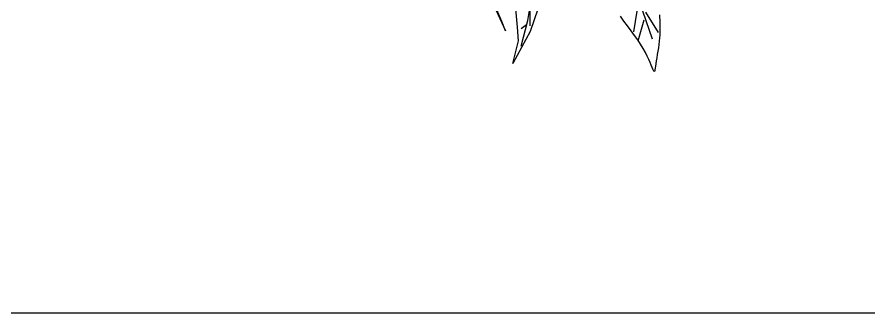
# Model space of a CAD drawing. Header units: millimetres. Extents: x 284148 to 331264, y 78716 to 101523.
# Drawn here: x 326379 to 329292, y 96471 to 97485 of the extents above; entities that cross this region are included whole.
import ezdxf

# ---------------------------------------------------------------- set-up
doc = ezdxf.new("R2010")
doc.units = ezdxf.units.MM
doc.layers.add('www.cad-blocks.net', color=7, linetype='Continuous')

# ---------------------------------------------------------------- blocks, each defined once
blk = doc.blocks.new('A$C3C1D6319')
for p, q in [((899, 324.2), (836.4, 136.8)), ((792.7, 152.4), (780.2, 299.2)), ((683.3, 289.8), (752.1, 139.9)), ((739.5, 171.1), (702, 258.6)), ((828.1, 175), (838.4, 237)), ((1190, 136.3), (1208.1, 242.2)), ((1254.7, 110.5), (1210.7, 237)), ((835.8, 157), (835.8, 216.4)), ((804.8, 87.2), (828.1, 175)), ((1156.7, 172.8), (1144.6, 189.5)), ((1205.5, 105.3), (1226.2, 177.6)), ((1275.4, 133.7), (1231.4, 203.5)), ((1278.3, 194.3), (1278.8, 185.6)), ((1278.8, 185.6), (1279.3, 177.4)), ((1279.3, 177.4), (1279.6, 169.2)), ((752.1, 139.9), (739.5, 171.1)), ((795.8, 105.6), (792.7, 152.4)), ((822.9, 159.5), (804.8, 146.6)), ((1169, 156.2), (1156.7, 172.8)), ((1181, 139.9), (1169, 156.2)), ((1279.6, 169.2), (1279.8, 160.9)), ((1279.8, 160.9), (1279.9, 152.4)), ((1279.9, 152.4), (1279.8, 143.7)), ((836.4, 136.8), (777.1, 27.5)), ((1192.7, 124), (1181, 139.9)), ((1203.7, 108.5), (1192.7, 124)), ((1279, 125.1), (1278.2, 115.1)), ((1279.5, 134.6), (1279, 125.1)), ((1279.8, 143.7), (1279.5, 134.6)), ((777.1, 27.5), (795.8, 105.6)), ((1213.6, 93.6), (1203.7, 108.5)), ((1222.4, 79.3), (1213.6, 93.6)), ((1275.9, 93.3), (1274.4, 81.7)), ((1277.2, 104.5), (1275.9, 93.3)), ((1278.2, 115.1), (1277.2, 104.5)), ((1230, 65.8), (1222.4, 79.3)), ((1236.5, 53.1), (1230, 65.8)), ((1272.7, 69.9), (1270.9, 58.3)), ((1274.4, 81.7), (1272.7, 69.9)), ((1242, 41.5), (1236.5, 53.1)), ((1246.6, 31.1), (1242, 41.5)), ((1250.3, 22), (1246.6, 31.1)), ((1267.5, 36.5), (1266, 27)), ((1269.2, 47), (1267.5, 36.5)), ((1270.9, 58.3), (1269.2, 47)), ((1253.4, 14.3), (1250.3, 22)), ((1255.8, 8.2), (1253.4, 14.3)), ((1257.7, 3.8), (1255.8, 8.2)), ((1259.2, 1.1), (1257.7, 3.8)), ((1260.3, 0), (1259.2, 1.1)), ((1261.2, 0.6), (1260.3, 0)), ((1262, 2.7), (1261.2, 0.6)), ((1262.8, 6.5), (1262, 2.7)), ((1263.6, 11.8), (1262.8, 6.5)), ((1264.7, 18.6), (1263.6, 11.8)), ((1266, 27), (1264.7, 18.6))]:
    blk.add_line(p, q)
blk = doc.blocks.new('FORMAT')
at = {"color": 155, "true_color": 0x546d8e}
blk.add_line((287877.4, 96471.4), (331264, 96471.4), dxfattribs=at)

msp = doc.modelspace()

# ---------------------------------------------------------------- block references
msp.add_blockref('A$C3C1D6319', (327297.7, 97297.7))
at = {"layer": 'www.cad-blocks.net'}
msp.add_blockref('FORMAT', (0, 0), dxfattribs=at)

doc.saveas('drawing.dxf')
